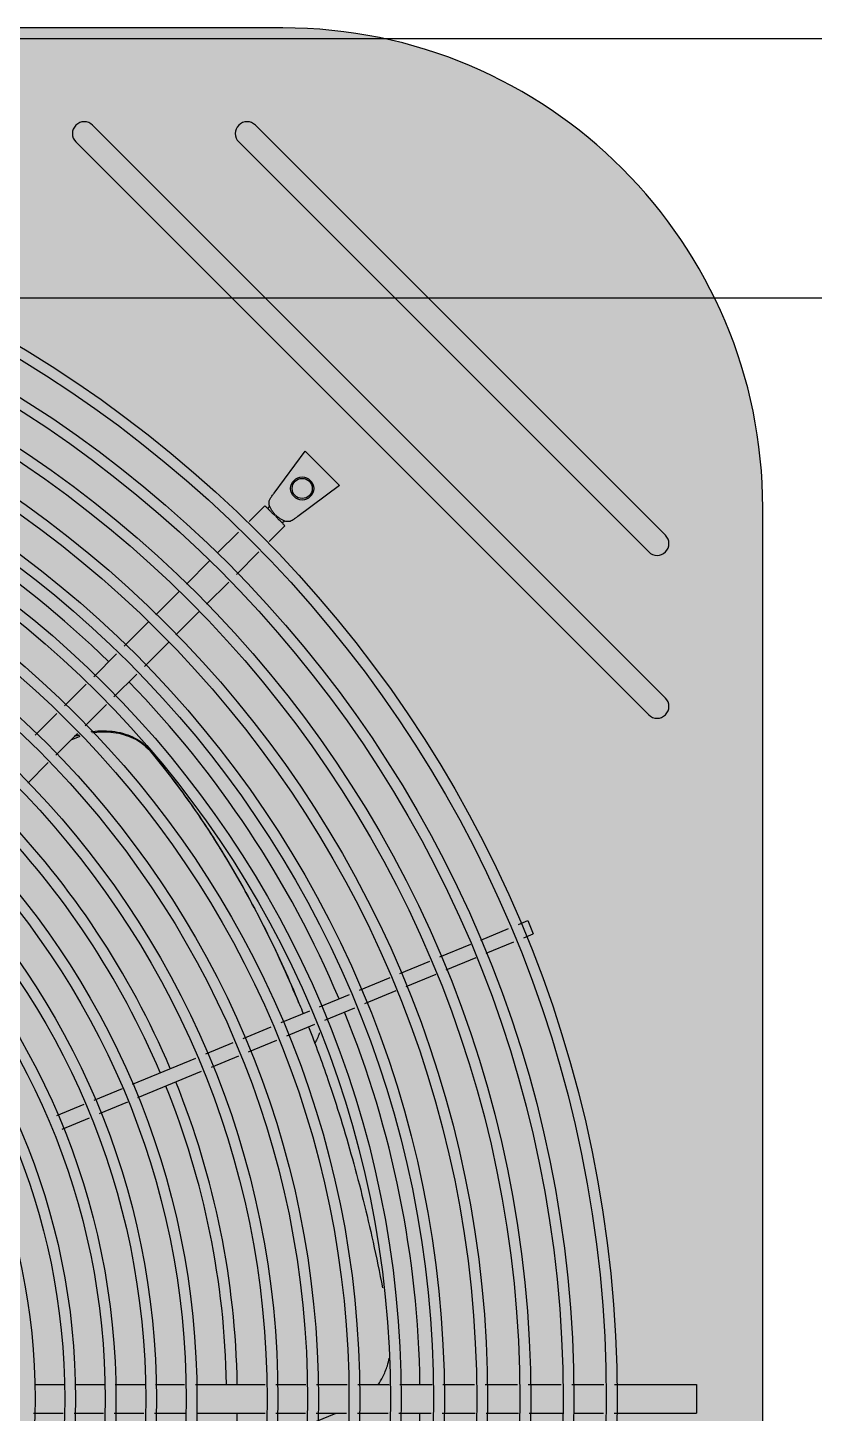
# Model space of a CAD drawing. Extents: x 100 to 738, y -85 to 470.
# Drawn here: x 616.5549 to 616.7336, y 457.4772 to 457.792 of the extents above; entities that cross this region are included whole.
import ezdxf

# ---------------------------------------------------------------- set-up
doc = ezdxf.new("R2010")
doc.units = 0
doc.layers.get('0').update_dxf_attribs({"linetype": 'CONTINUOUS'})
for name, color, linetype in [('A-CONSTRUIR', 12, 'CONTINUOUS'), ('ARC-SPLIT-02', 2, 'CONTINUOUS'), ('ARC_EQUIPAMENTO', 2, 'CONTINUOUS')]:
    doc.layers.add(name, color=color, linetype=linetype)

# ---------------------------------------------------------------- blocks, each defined once
blk = doc.blocks.new('COND-CC-36-PB')
at = {"transparency": 16777216}
h = blk.add_hatch(color=254, dxfattribs=at)
h.dxf.hatch_style = 1
edge = h.paths.add_edge_path()
edge.add_arc((112.9597635950512, 33.97088939326711), 0.1001375328083185, 0, 90.00000000000406)
edge.add_line((112.9597635950511, 34.07102692607543), (112.5880386606677, 34.07102692607566))
edge.add_arc((112.5880386606677, 33.97088939326724), 0.1001375328084109, 90.00000000001627, 180.0000000000162)
edge.add_line((112.4879011278593, 33.97088939326721), (112.4879011278592, 33.54865978920422))
edge.add_arc((112.495760497938, 33.54865978920422), 0.0078593700787479, 179.9999999999482, 224.999999999933)
edge.add_line((112.4902030840595, 33.54310237532568), (112.5319765771103, 33.50132888227515))
edge.add_arc((112.5375339909889, 33.50688629615359), 0.0078593700787139, 224.9999999991942, 269.9999999991712)
edge.add_line((112.5375339909888, 33.49902692607488), (112.9597635950511, 33.49902692607543))
edge.add_arc((112.9597635950512, 33.59916445888376), 0.1001375328083256, 269.999999999935, 359.999999999939)
edge.add_line((113.0599011278595, 33.59916445888365), (113.0599011278595, 33.97088939326721))
at = {"color": 8, "transparency": 16777216}
for p, q in [((112.7709247761533, 33.65118352835394), (112.7709247761533, 33.64495013436755)), ((112.7768774795654, 33.6509801779015), (112.7768774795654, 33.64472429722913)), ((112.9023478195174, 33.65237103746845), (112.9066242839034, 33.64809457308205)), ((112.9123505081537, 33.65078674272978), (112.916852395964, 33.64628485491965)), ((112.8301897363955, 33.64521108574669), (112.832554481577, 33.63950208585825)), ((112.8329834205949, 33.64631277185092), (112.8353481657762, 33.64060377196248)), ((112.9082131854834, 33.6465056715022), (112.9127150732937, 33.64200378369207)), ((112.918441297544, 33.64469595333981), (112.9229577003819, 33.6401795505019)), ((112.7709247761533, 33.64270046519052), (112.7709247761533, 33.63657133857742)), ((112.7768774795654, 33.64246936668594), (112.7768774795654, 33.63636798812566)), ((112.9113909619968, 33.64332789498899), (112.9121721335986, 33.64144197991347)), ((112.836208073115, 33.63852777200336), (112.8386623179653, 33.63260270080004)), ((112.9143039748739, 33.64041488211154), (112.9187485034328, 33.63597035355283)), ((112.9245463703716, 33.63859088051223), (112.9293123803408, 33.6338248705432)), ((112.8334143889156, 33.63742608589845), (112.8358882544871, 33.63145364608488)), ((112.7709247761533, 33.6343233093814), (112.7709247761533, 33.62814122909149)), ((112.7768774795654, 33.63411995892964), (112.7768774795654, 33.62793787863973)), ((112.9203371734225, 33.63438168356315), (112.9251031833917, 33.62961567359413)), ((112.8395241090019, 33.63052215319138), (112.845002502615, 33.61729614103007)), ((112.9309010503305, 33.63223620055353), (112.9358961789699, 33.62724107191378)), ((112.8367500455238, 33.62937309847622), (112.8422480598581, 33.61609971770396)), ((112.9266918533814, 33.62802700360445), (112.9316869820208, 33.6230318749647)), ((112.7709247761533, 33.62589319989478), (112.7709247761533, 33.61935632862213)), ((112.7768774795654, 33.62568984944303), (112.7768774795654, 33.6196413561212)), ((112.93748856117, 33.62564868971361), (112.9422657077705, 33.62087154311311)), ((112.9332793642209, 33.62143949276453), (112.9380565108214, 33.61666234616404)), ((112.9438580899707, 33.61927916091295), (112.9487106835475, 33.61442656733616)), ((112.7709247761533, 33.61710139807893), (112.7709247761533, 33.60285548922924)), ((112.7768774795654, 33.61739168694348), (112.7768774795654, 33.60285548922924)), ((112.8431079671966, 33.61402371774484), (112.845452269362, 33.60836407166258)), ((112.8458624099538, 33.61522014107094), (112.8482263328402, 33.60951312637843)), ((112.9396488930216, 33.61506996396387), (112.9442856959614, 33.61043316102438)), ((112.9503014398782, 33.61283581100524), (112.9547212169565, 33.60841603392731)), ((112.8490861148431, 33.60743742900599), (112.8515221638512, 33.60155628645254)), ((112.9458764522924, 33.60884240469346), (112.9505838942864, 33.60413496269906)), ((112.8463120513648, 33.60628837429082), (112.8487481003729, 33.6004072317367)), ((112.9569427390248, 33.60619451185916), (112.9602245181877, 33.60291273269581)), ((112.9527335420757, 33.60198531491008), (112.9560153212386, 33.59870353574741)), ((112.960192490507, 33.60191658133012), (112.959606804146, 33.60229760149471)), ((112.9628442728331, 33.60097384095363), (112.9715953780084, 33.59449839582706)), ((112.7709247761533, 33.60060877058379), (112.7709247761533, 33.59445333263127)), ((112.7768774795654, 33.60060877058379), (112.7768774795654, 33.59435168705071)), ((112.8496078823758, 33.59833153436494), (112.8520457145868, 33.59244608677802)), ((112.852381945854, 33.5994805890801), (112.854839398786, 33.59354777288293)), ((112.9570114726046, 33.59873556342773), (112.9566304524398, 33.59932124978877)), ((112.9580004915576, 33.59602135304392), (112.9579539942813, 33.59608361771358)), ((112.9644296581077, 33.58733267592632), (112.9580004915576, 33.59602135304392)), ((112.769174894474, 33.59223616662838), (112.7709247761533, 33.58801157854572)), ((112.7709247761533, 33.59220628646696), (112.7709247761533, 33.58583965566958)), ((112.9644296581077, 33.58733267592632), (112.9715953780084, 33.59449839582706)), ((112.7768774795654, 33.59210464088708), (112.7768774795654, 33.5857380100897)), ((112.8529056219254, 33.5903700868189), (112.8554853439414, 33.58414208694086)), ((112.8556993061246, 33.5914717729238), (112.8582790281407, 33.58524377304576)), ((112.7709247761533, 33.58359260950596), (112.7709247761533, 33.57718590064175)), ((112.7768774795654, 33.5834909639254), (112.7768774795654, 33.57698255018931)), ((112.8563452512802, 33.58206608698105), (112.8590651179196, 33.57549974805258)), ((112.8591389354794, 33.58316777308596), (112.8617802734274, 33.57679101918924)), ((112.7709247761533, 33.57493787144505), (112.7709247761533, 33.56819378385631)), ((112.7768774795654, 33.5747345209933), (112.7768774795654, 33.56799043340455)), ((112.8599260290421, 33.57342132474427), (112.8625087624097, 33.56718605482072)), ((112.8626411845499, 33.57471259588094), (112.8652239179175, 33.5684773259567)), ((112.86608482904, 33.56639890264907), (112.8687531883288, 33.55995691346486)), ((112.7709247761533, 33.5659457546596), (112.7709247761533, 33.5589983166191)), ((112.7768774795654, 33.56574240420785), (112.7768774795654, 33.55920166707086)), ((112.8633696735322, 33.56510763151241), (112.8659791248506, 33.55880785874902)), ((112.8696149793656, 33.5578763658562), (112.872013634919, 33.55208549908734)), ((112.7709247761533, 33.5567502874224), (112.7709247761533, 33.55000619983365)), ((112.7768774795654, 33.55695363787484), (112.7768774795654, 33.55020955028541)), ((112.8668409158873, 33.55672731114036), (112.8692395714409, 33.55093644437149)), ((112.8700993534438, 33.54886074699974), (112.8709019061396, 33.54692321339697)), ((112.8728734169218, 33.55000980171559), (112.8736759696179, 33.54807226811213)), ((112.7709247761533, 33.54775817063764), (112.7709247761533, 33.54078523329456)), ((112.7768774795654, 33.54796152108939), (112.7768774795654, 33.54109040734009)), ((112.8736754918501, 33.54807207021476), (112.8709023839072, 33.54692341129501)), ((112.7709247761533, 33.53853556411752), (112.7709247761533, 33.5322850554307)), ((112.7768774795654, 33.53884073816305), (112.7768774795654, 33.53218340985082)), ((112.7709247761533, 33.53003800926707), (112.7709247761533, 33.51283399532864)), ((112.7768774795654, 33.52993636368651), (112.7768774795654, 33.51283399532864)), ((112.7768764543511, 33.51283399532864), (112.7709258013676, 33.51283399532864))]:
    blk.add_line(p, q, dxfattribs=at)
for centre, radius in [((112.7739011278595, 33.78502692607509), 0.2555984251969456), ((112.7739011278595, 33.78502692607509), 0.2533464566930077), ((112.7739011278595, 33.78502692607509), 0.2465905511811942), ((112.7739011278595, 33.78502692607509), 0.2443385826772564), ((112.7739011278595, 33.78502692607509), 0.2375826771654428), ((112.7739011278595, 33.78502692607509), 0.235330708661505), ((112.7739011278595, 33.78502692607509), 0.2285748031496914), ((112.7739011278595, 33.78502692607509), 0.2263228346457536), ((112.7739011278595, 33.78502692607509), 0.21956692913394), ((112.7739011278595, 33.78502692607509), 0.2173149606300022), ((112.7739011278595, 33.78502692607509), 0.2105590551181887), ((112.7739011278595, 33.78502692607509), 0.2083070866142509), ((112.7739011278595, 33.78502692607509), 0.2019265091864269), ((112.7739011278595, 33.78502692607509), 0.1996745406824891), ((112.7739011278595, 33.78502692607509), 0.1932939632546652), ((112.7739011278595, 33.78502692607509), 0.1910419947507273), ((112.7739011278595, 33.78502692607509), 0.1848490813648982), ((112.7739011278595, 33.78502692607509), 0.1825971128609604), ((112.7739011278595, 33.78502692607509), 0.1679593175853644), ((112.7739011278595, 33.78502692607509), 0.1657073490814266), ((112.7739011278595, 33.78502692607509), 0.1595144356955975), ((112.7739011278595, 33.78502692607509), 0.1572624671916596), ((112.7739011278595, 33.78502692607509), 0.1510695538058306), ((112.7739011278595, 33.78502692607509), 0.1488175853018927), ((112.7739011278595, 33.78502692607509), 0.1426246719160636), ((112.7739011278595, 33.78502692607509), 0.1403727034121258), ((112.7739011278595, 33.78502692607509), 0.1341797900262967), ((112.9638086290496, 33.59511942488529), 0.0024020997375337), ((112.9638171383582, 33.59511091557656), 0.002101837270342)]:
    blk.add_circle(centre, radius, dxfattribs=at)
for radius, start, end in [(0.2145000000000799, 315.7941611958229, 337.1009919691128), (0.1741522309711935, 293.0005061724979, 314.0237331928958), (0.1764041994751313, 292.9891432462161, 314.0292646786843), (0.2145000000000799, 292.899008037817, 314.204301314614), (0.1764041994751313, 247.9905707989248, 269.0332626276346), (0.1764041994751313, 270.9707353177389, 292.0108567688453), (0.1741522309711935, 270.9861061230409, 291.999493833149), (0.2145000000000799, 247.9024445474934, 269.2044538552727), (0.2145000000000799, 270.7955461447273, 292.0975554525067)]:
    blk.add_arc((112.7739011278595, 33.78502692607509), radius, start, end, dxfattribs=at)
for points, knots in [([(112.9121811834668, 33.64255494184098), (112.9121955432282, 33.64249528992816), (112.9122678216458, 33.64217905953129), (112.9123208475726, 33.64185832723249), (112.9123516586607, 33.64159711013141)], [0, 0, 0, 0, 0.0001840678707599, 0.0009731516897741, 0.0009731516897741, 0.0009731516897741, 0.0009731516897741]), ([(112.9091326295145, 33.62692606690659), (112.9095550643257, 33.62729936926106), (112.9104154606716, 33.62820436826936), (112.911486175611, 33.62984056976778), (112.9123110334265, 33.6317927212166), (112.9128231815393, 33.6339267914707), (112.9130172897647, 33.63618991259921), (112.9129294803674, 33.6378425625262), (112.9128163323666, 33.63872976252025), (112.9128008700365, 33.63884262693415)], [0, 0, 0, 0, 0.0016912280621799, 0.0037255287543574, 0.0058322622025666, 0.0080178260830275, 0.010282456879956, 0.0126239290181738, 0.0129656849781831, 0.0129656849781831, 0.0129656849781831, 0.0129656849781831]), ([(112.9130743600159, 33.63913089331819), (112.9130849597967, 33.63905831059078), (112.913205942801, 33.6381938468862), (112.9133177419704, 33.6365459174111), (112.913148385541, 33.63422651506157), (112.9126477644638, 33.63203783765766), (112.9118210770734, 33.63003530824908), (112.9106831488888, 33.6282754822137), (112.9097222187367, 33.62728877581715), (112.9092041790098, 33.62685825554935)], [0, 0, 0, 0, 0.0002200578765579, 0.0026187603802741, 0.0049374390922286, 0.0071730130144626, 0.0093260299764458, 0.0114034745768797, 0.013424220908397, 0.013424220908397, 0.013424220908397, 0.013424220908397]), ([(112.9089126759414, 33.62673751110949), (112.9051799812924, 33.62363430739377), (112.8973012238229, 33.6176504208252), (112.8845831428206, 33.60951523714596), (112.8709117619431, 33.60214813898596), (112.8613469870481, 33.59781643525934), (112.8564640504154, 33.59578709457178)], [0, 0, 0, 0, 0.0145624841215512, 0.0296394710955157, 0.0452492150889999, 0.0611127469805178, 0.0611127469805178, 0.0611127469805178, 0.0611127469805178]), ([(112.8564644098207, 33.59578705235387), (112.8614417014425, 33.59784871292609), (112.8711011007979, 33.60221564895905), (112.8848624143546, 33.60963083965677), (112.8975000016489, 33.61771346625414), (112.9053065798027, 33.6236308681285), (112.9089695768727, 33.62666365253283)], [0, 0, 0, 0, 0.0161621436025211, 0.0317740962600108, 0.0468562399077723, 0.0611229129256851, 0.0611229129256851, 0.0611229129256851, 0.0611229129256851]), ([(112.9570114726046, 33.59873556342773), (112.9570854032297, 33.59892387088932), (112.9572594603693, 33.59930794064286), (112.957591778739, 33.59987212548341), (112.9580130003632, 33.60041939956615), (112.9585110861262, 33.60091714844978), (112.9590577666288, 33.60133743587953), (112.9596209495429, 33.60166898547308), (112.9600043840893, 33.60184272963611), (112.960192490507, 33.60191658133012)], [0, 0, 0, 0, 0.0006069010930075, 0.0012624858703628, 0.0019601547154563, 0.0026729033834871, 0.0033689560006851, 0.0040230740187795, 0.0046293271619847, 0.0046293271619847, 0.0046293271619847, 0.0046293271619847]), ([(112.9581217345665, 33.60080631936789), (112.9583377351929, 33.60094664610081), (112.9586328801676, 33.60136490281254), (112.9591601928429, 33.6018254548207), (112.9594617384669, 33.60215253581567), (112.959606804146, 33.60229760149471)], [0, 0, 0, 0, 0.0007727423653478, 0.001489212404221, 0.0021046739564368, 0.0021046739564368, 0.0021046739564368, 0.0021046739564368]), ([(112.959606804146, 33.60229760149471), (112.9597358193918, 33.60242661674053), (112.9599367886671, 33.60249092118591), (112.9601304535847, 33.60295431765449), (112.9601986042233, 33.60288682105216)], [0, 0, 0, 0, 0.0005473653311786, 0.0008351199275825, 0.0008351199275825, 0.0008351199275825, 0.0008351199275825]), ([(112.960192490507, 33.60191658133012), (112.9603388535237, 33.60196026413024), (112.9606306779593, 33.60202430410143), (112.9609305808629, 33.60203267350731), (112.9610745223813, 33.60201895595567)], [0, 0, 0, 0, 0.0004582279752178, 0.000892009011654, 0.000892009011654, 0.000892009011654, 0.000892009011654]), ([(112.9610745223813, 33.60201895595567), (112.9611664040198, 33.60201019968345), (112.9613594194706, 33.60195981504172), (112.9616419840134, 33.60182026684333), (112.9619377994067, 33.60163288030594), (112.962248795158, 33.60141308206218), (112.9624609854757, 33.6012570596225), (112.9625700082105, 33.60117660082444)], [0, 0, 0, 0, 0.0002768937884308, 0.0005905411404393, 0.0009427924780505, 0.0013264165553947, 0.0017329090816797, 0.0017329090816797, 0.0017329090816797, 0.0017329090816797]), ([(112.9566304524398, 33.59932124978877), (112.9565014372641, 33.599192234613), (112.9564371300741, 33.59899126828481), (112.9559737359482, 33.59879760046442), (112.9560412327422, 33.5987294499021)], [0, 0, 0, 0, 0.0005473650339488, 0.0008351198725971, 0.0008351198725971, 0.0008351198725971, 0.0008351198725971]), ([(112.9566304524398, 33.59932124978877), (112.9567242389041, 33.59941503625306), (112.956915875337, 33.59960198622663), (112.9572043426832, 33.59987868521475), (112.9574713263155, 33.60017046468038), (112.957754969272, 33.60041635486066), (112.9579350284829, 33.60058144437165), (112.9580299004619, 33.60064745792303)], [0, 0, 0, 0, 0.0003979022693388, 0.0008031290329557, 0.001199118834192, 0.0015825726999775, 0.0019293093901896, 0.0019293093901896, 0.0019293093901896, 0.0019293093901896]), ([(112.9569090979787, 33.59785353155305), (112.9568953834148, 33.59799744172042), (112.9569037449347, 33.59829734366594), (112.9569677807868, 33.59858917019632), (112.9570114726046, 33.59873556342773)], [0, 0, 0, 0, 0.0004336865571406, 0.0008920091272967, 0.0008920091272967, 0.0008920091272967, 0.0008920091272967]), ([(112.9579542488781, 33.59608380627137), (112.9578438767191, 33.59623283396844), (112.9576175010907, 33.59653817011626), (112.9572960800281, 33.59698365866115), (112.9570283733926, 33.59741221212548), (112.956922558422, 33.59771228793335), (112.9569090979787, 33.59785353155305)], [0, 0, 0, 0, 0.0005563464852328, 0.0011405211622674, 0.0016469108704939, 0.002072561540349, 0.002072561540349, 0.002072561540349, 0.002072561540349]), ([(112.8514903985405, 33.59378099261631), (112.8478673744759, 33.59236320758103), (112.8387882337685, 33.5890422242286), (112.8238373155366, 33.58443276320183), (112.8092790463419, 33.5808328586434), (112.8002504621951, 33.57898179512172), (112.797064822864, 33.5783731259969)], [0, 0, 0, 0, 0.0116716648347083, 0.0289923987762555, 0.0469085676605197, 0.0566383664488626, 0.0566383664488626, 0.0566383664488626, 0.0566383664488626]), ([(112.8498594125292, 33.59165294158384), (112.8494678142821, 33.59179139247187), (112.8488335681279, 33.59206981833355), (112.8482399803761, 33.5924226800173), (112.8480113905718, 33.5925740693559)], [0, 0, 0, 0, 0.0012460579922802, 0.0020685835385028, 0.0020685835385028, 0.0020685835385028, 0.0020685835385028]), ([(112.8502504212537, 33.59148027895618), (112.8501668728534, 33.59152503894532), (112.8500411585059, 33.59159250180266), (112.8499033075625, 33.59162969350946), (112.849856912659, 33.59163694296111)], [0, 0, 0, 0, 0.0002843486001689, 0.0004252222120962, 0.0004252222120962, 0.0004252222120962, 0.0004252222120962]), ([(112.7768568260899, 33.57925241474898), (112.7773819346171, 33.57889973922473), (112.7786553571844, 33.57815650696138), (112.7805302900377, 33.57739734341818), (112.7818693151103, 33.57704960492422), (112.7824013730277, 33.57693970546387)], [0, 0, 0, 0, 0.0018976487864679, 0.0044108017275804, 0.0060406703326113, 0.0060406703326113, 0.0060406703326113, 0.0060406703326113])]:
    blk.add_open_spline(points, degree=3, knots=knots, dxfattribs=at)
for points in [[(112.9122572428565, 33.64251300150295), (112.9123418066271, 33.6422637481709), (112.9124213783377, 33.64201274429519), (112.9124958239305, 33.64176028418244)], [(112.9089126759414, 33.62673751110949), (112.9089869356119, 33.62679924744398), (112.9090602653517, 33.62686211925922), (112.9091326295145, 33.62692606690659)], [(112.9089695768727, 33.62666365253283), (112.9090478371857, 33.62672844828673), (112.909126038009, 33.62679331595975), (112.9092041790098, 33.62685825554935)], [(112.9625700082105, 33.60117660082444), (112.9626614859187, 33.60110909025912), (112.9627528642516, 33.6010414451065), (112.9628442415679, 33.60097379872002)], [(112.8561878710133, 33.59567250622979), (112.8555536561859, 33.59540980600137), (112.8549183682803, 33.59514968195368), (112.8542820513708, 33.59489211517029)], [(112.8564640504154, 33.59578709457178), (112.8563720132059, 33.59574884405411), (112.8562799533579, 33.59571064796334), (112.8561878710133, 33.59567250622979)]]:
    blk.add_open_spline(points, degree=3, dxfattribs=at)
at = {"layer": 'ARC-SPLIT-02', "color": 0, "transparency": 16777216}
for p, q in [((113.0361088172533, 33.64232221286223), (112.9166058410725, 33.52281923668178)), ((113.039589369579, 33.63884166053617), (112.9200863933982, 33.51933868435572)), ((113.0361088172533, 33.60835139259203), (112.9505766613424, 33.52281923668178)), ((113.039589369579, 33.60487084026665), (112.9540572136683, 33.51933868435572))]:
    blk.add_line(p, q, dxfattribs=at)
blk.add_lwpolyline([(113.0599011278595, 33.97088939326721, 0.4142135623730951), (112.9597635950511, 34.07102692607543), (112.5880386606677, 34.07102692607566, 0.4142135623730951), (112.4879011278593, 33.97088939326721), (112.4879011278592, 33.54865978920422, 0.1989123673796998), (112.4902030840595, 33.54310237532568), (112.5319765771103, 33.50132888227515, 0.1989123673796162), (112.5375339909888, 33.49902692607488), (112.9597635950511, 33.49902692607543, 0.4142135623730951), (113.0599011278595, 33.59916445888365)], format="xyb", close=True, dxfattribs=at)
for centre, start, end in [((113.0378490934161, 33.64058193669919), 314.9999999999908, 134.9999999999908), ((113.0378490934161, 33.60661111642968), 314.9999999999908, 134.9999999999908), ((112.9183461172354, 33.52107896051875), 134.9999999999908, 314.9999999999908), ((112.9523169375052, 33.52107896051875), 134.9999999999908, 314.9999999999908)]:
    blk.add_arc(centre, 0.0024611221518282, start, end, dxfattribs=at)
blk = doc.blocks.new('*U46')
at = {"color": 0, "transparency": 16777216, "rotation": 90}
blk.add_blockref('COND-CC-36-PB', (33.78502692607508, -112.7739011278595), dxfattribs=at)
blk = doc.blocks.new('BASE ARQ')
at = {"layer": 'A-CONSTRUIR'}
blk.add_lwpolyline([(725.7134841138578, 479.7037231096871), (725.7134841138578, 479.6448678888234), (726.7298372641388, 479.6448678888234), (726.7298372641388, 479.7037231096871)], close=True, dxfattribs=at)
at = {"layer": 'ARC_EQUIPAMENTO', "xscale": 1.089160839160184, "yscale": 1.089160839160184, "zscale": 1.089160839160184}
blk.add_blockref('*U46', (726.1421250538782, 479.3947401556963), dxfattribs=at)
blk.add_blockref('*U46', (726.1421250538782, 479.3947401556963), dxfattribs=at)

msp = doc.modelspace()

# ---------------------------------------------------------------- block references
msp.add_blockref('BASE ARQ', (-109.7316768029128, -21.91422645717643))

doc.saveas('drawing.dxf')
